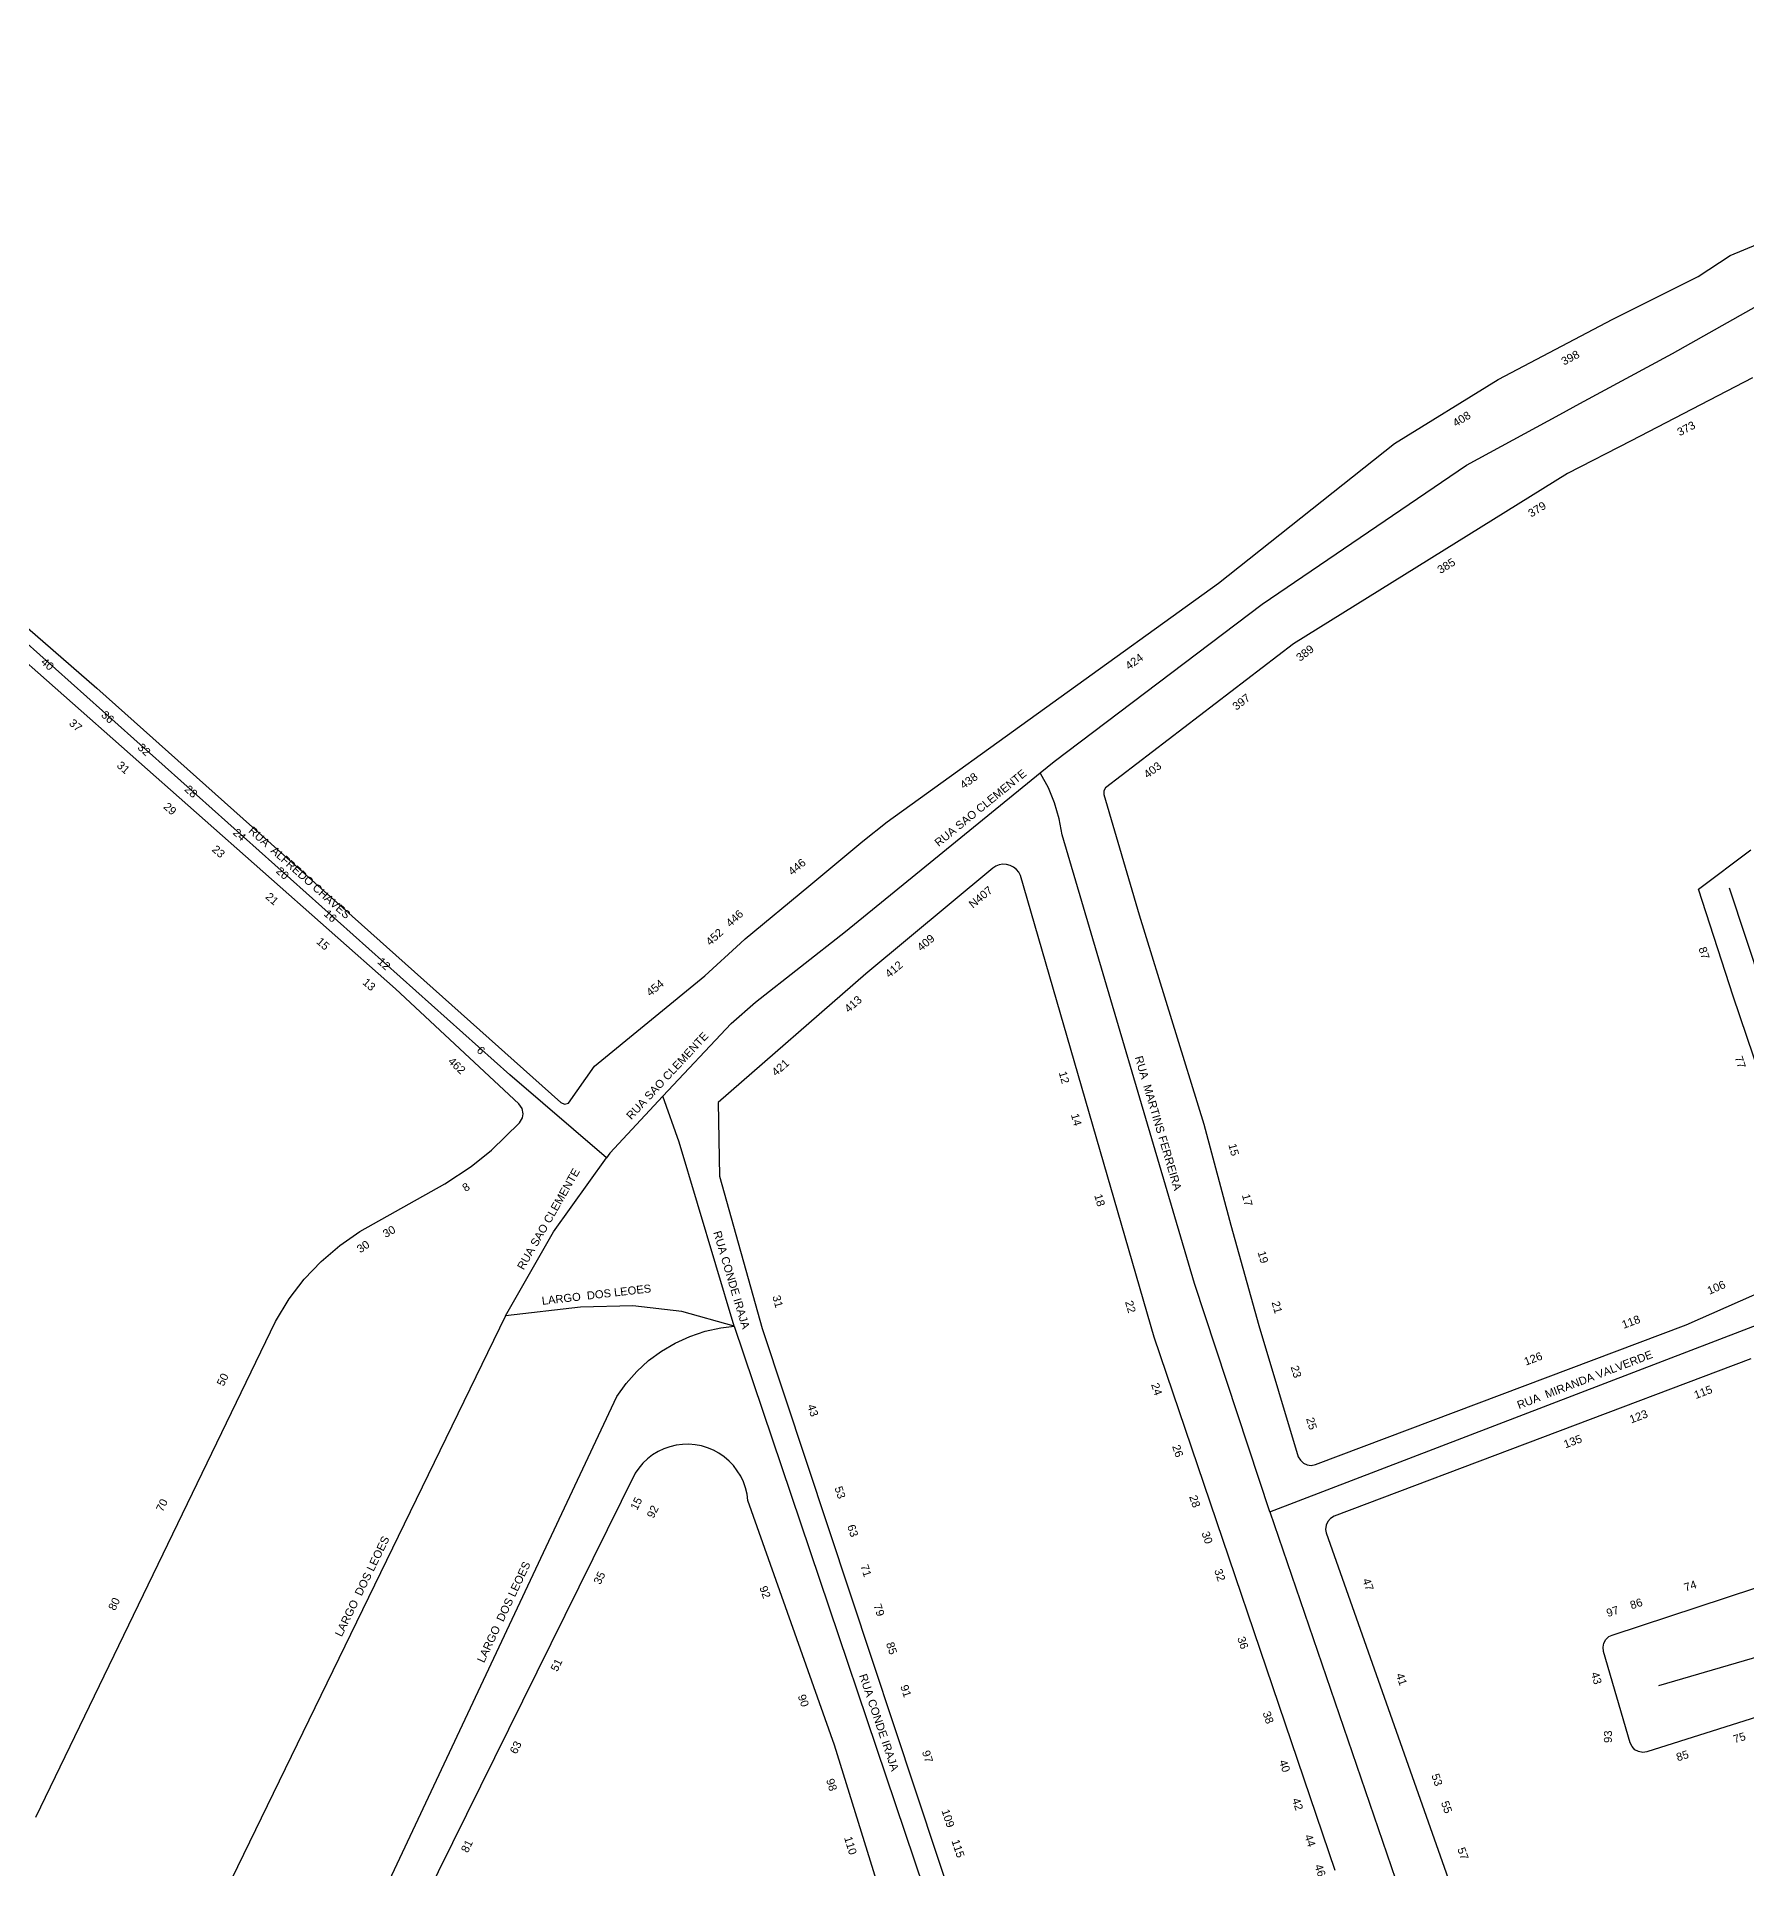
# Model space of a CAD drawing. Header units: millimetres. Extents: x 617751 to 636088, y 68402 to 77988.
# Drawn here: x 628456 to 628712.2, y 73303.8 to 73578.6 of the extents above; entities that cross this region are included whole.
import ezdxf

# ---------------------------------------------------------------- set-up
doc = ezdxf.new("R2010")
doc.units = ezdxf.units.MM
doc.header["$LTSCALE"] = 3
doc.header["$MEASUREMENT"] = 0
for name, color, linetype in [('ALINHAMENTO PREDIAL', 120, 'Continuous'), ('NOME LOGRADOURO', 252, 'Continuous'), ('NUMERAÇÃO', 7, 'Continuous')]:
    doc.layers.add(name, color=color, linetype=linetype)
doc.styles.get("Standard").update_dxf_attribs({"font": 'arial.ttf'})

msp = doc.modelspace()

# ---------------------------------------------------------------- linework, layer by layer
at = {"layer": 'ALINHAMENTO PREDIAL'}
for points in [[(628387.92, 73547.9), (628465, 73480.85), (628534.53, 73418.71), (628535.1, 73418.48), (628535.7, 73418.63), (628539.56, 73424.17), (628556.13, 73437.68), (628561.45, 73442.59), (628562.17, 73443.26), (628571.69, 73451.16), (628579.8, 73457.89), (628583.47, 73460.81), (628633.11, 73496.61), (628659.51, 73517.52), (628675.02, 73527.13), (628692.21, 73536.19), (628705.04, 73542.6), (628709.82, 73545.73), (628713.91, 73547.41)], [(628387.92, 73547.9), (628465, 73480.85), (628534.53, 73418.71), (628535.1, 73418.48), (628535.7, 73418.63), (628539.56, 73424.17), (628556.13, 73437.68), (628561.45, 73442.59), (628562.17, 73443.26), (628571.69, 73451.16), (628579.8, 73457.89), (628583.47, 73460.81), (628633.11, 73496.61), (628659.51, 73517.52), (628675.02, 73527.13), (628692.21, 73536.19), (628705.04, 73542.6), (628709.82, 73545.73), (628713.91, 73547.41)], [(628387.92, 73547.9), (628465, 73480.85), (628534.53, 73418.71), (628535.1, 73418.48), (628535.7, 73418.63), (628539.56, 73424.17), (628556.13, 73437.68), (628561.45, 73442.59), (628562.17, 73443.26), (628571.69, 73451.16), (628579.8, 73457.89), (628583.47, 73460.81), (628633.11, 73496.61), (628659.51, 73517.52), (628675.02, 73527.13), (628692.21, 73536.19), (628705.04, 73542.6), (628709.82, 73545.73), (628713.91, 73547.41)], [(628387.92, 73547.9), (628465, 73480.85), (628534.53, 73418.71), (628535.1, 73418.48), (628535.7, 73418.63), (628539.56, 73424.17), (628556.13, 73437.68), (628561.45, 73442.59), (628562.17, 73443.26), (628571.69, 73451.16), (628579.8, 73457.89), (628583.47, 73460.81), (628633.11, 73496.61), (628659.51, 73517.52), (628675.02, 73527.13), (628692.21, 73536.19), (628705.04, 73542.6), (628709.82, 73545.73), (628713.91, 73547.41)], [(628387.92, 73547.9), (628465, 73480.85), (628534.53, 73418.71), (628535.1, 73418.48), (628535.7, 73418.63), (628539.56, 73424.17), (628556.13, 73437.68), (628561.45, 73442.59), (628562.17, 73443.26), (628571.69, 73451.16), (628579.8, 73457.89), (628583.47, 73460.81), (628633.11, 73496.61), (628659.51, 73517.52), (628675.02, 73527.13), (628692.21, 73536.19), (628705.04, 73542.6), (628709.82, 73545.73), (628713.91, 73547.41)], [(628387.92, 73547.9), (628465, 73480.85), (628534.53, 73418.71), (628535.1, 73418.48), (628535.7, 73418.63), (628539.56, 73424.17), (628556.13, 73437.68), (628561.45, 73442.59), (628562.17, 73443.26), (628571.69, 73451.16), (628579.8, 73457.89), (628583.47, 73460.81), (628633.11, 73496.61), (628659.51, 73517.52), (628675.02, 73527.13), (628692.21, 73536.19), (628705.04, 73542.6), (628709.82, 73545.73), (628713.91, 73547.41)], [(628387.92, 73547.9), (628465, 73480.85), (628534.53, 73418.71), (628535.1, 73418.48), (628535.7, 73418.63), (628539.56, 73424.17), (628556.13, 73437.68), (628561.45, 73442.59), (628562.17, 73443.26), (628571.69, 73451.16), (628579.8, 73457.89), (628583.47, 73460.81), (628633.11, 73496.61), (628659.51, 73517.52), (628675.02, 73527.13), (628692.21, 73536.19), (628705.04, 73542.6), (628709.82, 73545.73), (628713.91, 73547.41)], [(628387.92, 73547.9), (628465, 73480.85), (628534.53, 73418.71), (628535.1, 73418.48), (628535.7, 73418.63), (628539.56, 73424.17), (628556.13, 73437.68), (628561.45, 73442.59), (628562.17, 73443.26), (628571.69, 73451.16), (628579.8, 73457.89), (628583.47, 73460.81), (628633.11, 73496.61), (628659.51, 73517.52), (628675.02, 73527.13), (628692.21, 73536.19), (628705.04, 73542.6), (628709.82, 73545.73), (628713.91, 73547.41)], [(628713.19, 73527.4), (628694.99, 73517.93), (628685.46, 73513.06), (628644.37, 73487.5), (628616.17, 73465.88), (628615.91, 73465.44), (628615.92, 73464.89), (628621.21, 73446.83), (628630.92, 73415.45), (628634.97, 73400.33), (628639.18, 73385.28), (628645.08, 73365.59), (628645.39, 73365.05), (628645.84, 73364.62), (628646.41, 73364.36), (628647.03, 73364.29), (628647.65, 73364.41), (628703.22, 73385.35), (628723.38, 73394.24)], [(628455.81, 73311.51), (628491.77, 73385.87), (628493.83, 73389.28), (628496.06, 73392.21), (628498.59, 73394.88), (628501.39, 73397.28), (628504.42, 73399.38), (628517.13, 73406.51), (628521.11, 73409.12), (628524.13, 73411.58), (628528.35, 73415.68), (628528.78, 73416.39), (628528.89, 73417.01), (628528.73, 73417.82), (628528.25, 73418.5), (628509.76, 73435.77), (628450.02, 73488.55)], [(628455.81, 73311.51), (628491.77, 73385.87), (628493.83, 73389.28), (628496.06, 73392.21), (628498.59, 73394.88), (628501.39, 73397.28), (628504.42, 73399.38), (628517.13, 73406.51), (628521.11, 73409.12), (628524.13, 73411.58), (628528.35, 73415.68), (628528.78, 73416.39), (628528.89, 73417.01), (628528.73, 73417.82), (628528.25, 73418.5), (628509.76, 73435.77), (628450.02, 73488.55)], [(628455.81, 73311.51), (628491.77, 73385.87), (628493.83, 73389.28), (628496.06, 73392.21), (628498.59, 73394.88), (628501.39, 73397.28), (628504.42, 73399.38), (628517.13, 73406.51), (628521.11, 73409.12), (628524.13, 73411.58), (628528.35, 73415.68), (628528.78, 73416.39), (628528.89, 73417.01), (628528.73, 73417.82), (628528.25, 73418.5), (628509.76, 73435.77), (628450.02, 73488.55)], [(628455.81, 73311.51), (628491.77, 73385.87), (628493.83, 73389.28), (628496.06, 73392.21), (628498.59, 73394.88), (628501.39, 73397.28), (628504.42, 73399.38), (628517.13, 73406.51), (628521.11, 73409.12), (628524.13, 73411.58), (628528.35, 73415.68), (628528.78, 73416.39), (628528.89, 73417.01), (628528.73, 73417.82), (628528.25, 73418.5), (628509.76, 73435.77), (628450.02, 73488.55)], [(628455.81, 73311.51), (628491.77, 73385.87), (628493.83, 73389.28), (628496.06, 73392.21), (628498.59, 73394.88), (628501.39, 73397.28), (628504.42, 73399.38), (628517.13, 73406.51), (628521.11, 73409.12), (628524.13, 73411.58), (628528.35, 73415.68), (628528.78, 73416.39), (628528.89, 73417.01), (628528.73, 73417.82), (628528.25, 73418.5), (628509.76, 73435.77), (628450.02, 73488.55)], [(628455.81, 73311.51), (628491.77, 73385.87), (628493.83, 73389.28), (628496.06, 73392.21), (628498.59, 73394.88), (628501.39, 73397.28), (628504.42, 73399.38), (628517.13, 73406.51), (628521.11, 73409.12), (628524.13, 73411.58), (628528.35, 73415.68), (628528.78, 73416.39), (628528.89, 73417.01), (628528.73, 73417.82), (628528.25, 73418.5), (628509.76, 73435.77), (628450.02, 73488.55)], [(628455.81, 73311.51), (628491.77, 73385.87), (628493.83, 73389.28), (628496.06, 73392.21), (628498.59, 73394.88), (628501.39, 73397.28), (628504.42, 73399.38), (628517.13, 73406.51), (628521.11, 73409.12), (628524.13, 73411.58), (628528.35, 73415.68), (628528.78, 73416.39), (628528.89, 73417.01), (628528.73, 73417.82), (628528.25, 73418.5), (628509.76, 73435.77), (628450.02, 73488.55)], [(628455.81, 73311.51), (628491.77, 73385.87), (628493.83, 73389.28), (628496.06, 73392.21), (628498.59, 73394.88), (628501.39, 73397.28), (628504.42, 73399.38), (628517.13, 73406.51), (628521.11, 73409.12), (628524.13, 73411.58), (628528.35, 73415.68), (628528.78, 73416.39), (628528.89, 73417.01), (628528.73, 73417.82), (628528.25, 73418.5), (628509.76, 73435.77), (628450.02, 73488.55)], [(628705.07, 73450.7), (628712.91, 73456.61)], [(628650.63, 73303.55), (628623.49, 73383.53), (628603.44, 73452.75), (628603.19, 73453.25), (628602.83, 73453.67), (628602.4, 73454.02), (628601.9, 73454.27), (628601.36, 73454.41), (628600.81, 73454.43), (628600.26, 73454.34), (628599.74, 73454.14), (628599.28, 73453.83), (628580.23, 73437.98), (628558.14, 73418.69), (628558.31, 73407.65), (628564.72, 73384.82), (628600.93, 73275.51)], [(628650.63, 73303.55), (628623.49, 73383.53), (628603.44, 73452.75), (628603.19, 73453.25), (628602.83, 73453.67), (628602.4, 73454.02), (628601.9, 73454.27), (628601.36, 73454.41), (628600.81, 73454.43), (628600.26, 73454.34), (628599.74, 73454.14), (628599.28, 73453.83), (628580.23, 73437.98), (628558.14, 73418.69), (628558.31, 73407.65), (628564.72, 73384.82), (628600.93, 73275.51)], [(628723.59, 73395.24), (628710.28, 73434.64), (628705.07, 73450.7)], [(628712.9, 73380.28), (628650.47, 73356.65), (628649.92, 73356.34), (628649.5, 73355.88), (628649.24, 73355.31), (628649.18, 73354.68), (628649.28, 73354.15)], [(628583.2, 73297.66), (628575.55, 73322.31), (628562.57, 73359.03), (628562.45, 73359.98), (628562.22, 73360.91), (628561.9, 73361.81), (628561.49, 73362.67), (628560.99, 73363.49), (628560.41, 73364.25), (628559.75, 73364.94), (628559.03, 73365.57), (628558.24, 73366.11), (628557.4, 73366.56), (628556.52, 73366.93), (628555.6, 73367.2), (628554.66, 73367.38), (628553.7, 73367.45), (628552.75, 73367.43), (628551.8, 73367.31), (628550.87, 73367.08), (628549.97, 73366.77), (628549.1, 73366.35), (628548.29, 73365.85), (628547.53, 73365.27), (628546.83, 73364.61), (628546.21, 73363.89), (628545.67, 73363.1), (628501.39, 73273.47)], [(628583.2, 73297.66), (628575.55, 73322.31), (628562.57, 73359.03), (628562.45, 73359.98), (628562.22, 73360.91), (628561.9, 73361.81), (628561.49, 73362.67), (628560.99, 73363.49), (628560.41, 73364.25), (628559.75, 73364.94), (628559.03, 73365.57), (628558.24, 73366.11), (628557.4, 73366.56), (628556.52, 73366.93), (628555.6, 73367.2), (628554.66, 73367.38), (628553.7, 73367.45), (628552.75, 73367.43), (628551.8, 73367.31), (628550.87, 73367.08), (628549.97, 73366.77), (628549.1, 73366.35), (628548.29, 73365.85), (628547.53, 73365.27), (628546.83, 73364.61), (628546.21, 73363.89), (628545.67, 73363.1), (628501.39, 73273.47)], [(628649.28, 73354.15), (628688.76, 73242.12), (628706.92, 73190.62), (628719.43, 73158.54)], [(628781.37, 73347.9), (628697.34, 73321.32), (628696.72, 73321.23), (628696.1, 73321.35), (628695.55, 73321.64), (628695.12, 73322.1), (628694.85, 73322.67), (628690.85, 73336.39), (628690.77, 73337.01), (628690.89, 73337.62), (628691.19, 73338.17), (628691.65, 73338.6), (628692.14, 73338.84), (628739.31, 73354.39)]]:
    msp.add_lwpolyline(points, dxfattribs=at)
at = {"layer": 'NOME LOGRADOURO'}
for points in [[(628606.41, 73468.15), (628608.49, 73469.84), (628639.66, 73493.46), (628670.32, 73514.31), (628684.3, 73521.9), (628687.3, 73523.53), (628701.16, 73531.06), (628732.21, 73548.52), (628783.05, 73575.55), (628788.75, 73578.56)], [(628541.39, 73410.43), (628526.9, 73422.87), (628446.99, 73494.26)], [(628541.39, 73410.43), (628526.9, 73422.87), (628446.99, 73494.26)], [(628549.8, 73419.64), (628560.06, 73430.54), (628563.73, 73433.77), (628577.19, 73444.33), (628606.41, 73468.15)], [(628549.8, 73419.64), (628560.06, 73430.54), (628563.73, 73433.77), (628577.19, 73444.33), (628606.41, 73468.15)], [(628640.8, 73357.3), (628629.5, 73391.58), (628609.69, 73458.85), (628609.25, 73461.27), (628608.56, 73463.63), (628607.63, 73465.9), (628606.46, 73468.07)], [(628729.46, 73391.21), (628709.72, 73450.84)], [(628729.46, 73391.21), (628709.72, 73450.84)], [(628549.8, 73419.64), (628541.86, 73411.09), (628541.39, 73410.43)], [(628549.8, 73419.64), (628541.86, 73411.09), (628541.39, 73410.43)], [(628560.54, 73385.15), (628552.28, 73412.76), (628549.8, 73419.64)], [(628560.54, 73385.15), (628552.28, 73412.76), (628549.8, 73419.64)], [(628526.23, 73386.71), (628533.41, 73399.31), (628541.39, 73410.43)], [(628526.23, 73386.71), (628533.41, 73399.31), (628541.39, 73410.43)], [(628640.8, 73357.3), (628716.23, 73386.27), (628729.46, 73391.21)], [(628640.8, 73357.3), (628716.23, 73386.27), (628729.46, 73391.21)], [(628526.23, 73386.71), (628478.93, 73289.38)], [(628526.23, 73386.71), (628478.93, 73289.38)], [(628560.54, 73385.15), (628552.65, 73387.35), (628545.3, 73388.21), (628537.5, 73388.02), (628526.23, 73386.71)], [(628560.54, 73385.15), (628552.65, 73387.35), (628545.3, 73388.21), (628537.5, 73388.02), (628526.23, 73386.71)], [(628498.11, 73279.74), (628504.9, 73293.7), (628542.92, 73374.62), (628544.32, 73376.57), (628545.91, 73378.37), (628547.68, 73379.99), (628549.62, 73381.42), (628551.69, 73382.63), (628553.87, 73383.63), (628556.15, 73384.39), (628558.5, 73384.9), (628560.54, 73385.15)], [(628498.11, 73279.74), (628504.9, 73293.7), (628542.92, 73374.62), (628544.32, 73376.57), (628545.91, 73378.37), (628547.68, 73379.99), (628549.62, 73381.42), (628551.69, 73382.63), (628553.87, 73383.63), (628556.15, 73384.39), (628558.5, 73384.9), (628560.54, 73385.15)], [(628560.54, 73385.15), (628596.02, 73279.78), (628617.89, 73215.11)], [(628560.54, 73385.15), (628596.02, 73279.78), (628617.89, 73215.11)], [(628640.8, 73357.3), (628681.72, 73237.66)], [(628748.07, 73345.54), (628699.07, 73331.2)], [(628748.07, 73345.54), (628699.07, 73331.2)]]:
    msp.add_lwpolyline(points, dxfattribs=at)

# ---------------------------------------------------------------- texts
for s, rotation, p in [('RUA SAO CLEMENTE', 39.1867, (628591.17, 73457.01)), ('RUA SAO CLEMENTE', 39.1867, (628591.17, 73457.01)), ('RUA  ALFREDO CHAVES', 318.223, (628487.61, 73459.31)), ('RUA  ALFREDO CHAVES', 318.223, (628487.61, 73459.31)), ('RUA SAO CLEMENTE', 47.1398, (628545.1, 73416.04)), ('RUA SAO CLEMENTE', 47.1398, (628545.1, 73416.04)), ('RUA  MARTINS FERREIRA', 286.4101, (628620.56, 73425.49)), ('RUA SAO CLEMENTE', 60.32, (628528.95, 73393.5)), ('RUA SAO CLEMENTE', 60.32, (628528.95, 73393.5)), ('RUA CONDE IRAJA', 286.6554, (628557.37, 73399.24)), ('RUA CONDE IRAJA', 286.6554, (628557.37, 73399.24)), ('LARGO  DOS LEOES', 6.6333, (628531.75, 73388.35)), ('LARGO  DOS LEOES', 6.6333, (628531.75, 73388.35)), ('RUA  MIRANDA VALVERDE', 21.01, (628678.16, 73372.71)), ('RUA  MIRANDA VALVERDE', 21.01, (628678.16, 73372.71)), ('LARGO  DOS LEOES', 64.0814, (628501.68, 73338.48)), ('LARGO  DOS LEOES', 64.0814, (628501.68, 73338.48)), ('LARGO  DOS LEOES', 64.8337, (628523.01, 73334.58)), ('LARGO  DOS LEOES', 64.8337, (628523.01, 73334.58)), ('RUA CONDE IRAJA', 288.6093, (628579.23, 73332.78)), ('RUA CONDE IRAJA', 288.6093, (628579.23, 73332.78))]:
    msp.add_text(s, height=1.2, rotation=rotation, dxfattribs=at).set_placement(p)
at = {"layer": 'NUMERAÇÃO'}
for s, rotation, p in [('398', 27.8056, (628684.9, 73529.22)), ('408', 31.7985, (628668.7, 73519.97)), ('373', 27.5005, (628702.26, 73518.61)), ('379', 31.908, (628680, 73506.42)), ('385', 31.908, (628666.39, 73497.95)), ('385', 31.908, (628666.39, 73497.95)), ('40', 318.9082, (628456.49, 73484.62)), ('40', 318.9082, (628456.49, 73484.62)), ('424', 35.8195, (628619.7, 73483.54)), ('389', 37.4956, (628645.34, 73484.78)), ('397', 37.4956, (628635.79, 73477.45)), ('36', 318.1921, (628465.52, 73476.69)), ('36', 318.1921, (628465.52, 73476.69)), ('37', 318.5192, (628460.7, 73475.45)), ('37', 318.5192, (628460.7, 73475.45)), ('32', 318.1921, (628470.98, 73471.81)), ('32', 318.1921, (628470.98, 73471.81)), ('31', 318.5192, (628467.86, 73469.11)), ('31', 318.5192, (628467.86, 73469.11)), ('403', 37.4956, (628622.48, 73467.25)), ('28', 318.1921, (628478.02, 73465.53)), ('28', 318.1921, (628478.02, 73465.53)), ('438', 35.8195, (628594.91, 73465.66)), ('29', 318.5192, (628474.86, 73462.93)), ('29', 318.5192, (628474.86, 73462.93)), ('24', 318.1921, (628485.27, 73459.04)), ('24', 318.1921, (628485.27, 73459.04)), ('23', 318.5192, (628482.13, 73456.51)), ('23', 318.5192, (628482.13, 73456.51)), ('446', 39.7156, (628569.23, 73452.69)), ('446', 39.7156, (628569.23, 73452.69)), ('20', 318.1921, (628491.73, 73453.27)), ('20', 318.1921, (628491.73, 73453.27)), ('21', 318.5192, (628490.16, 73449.42)), ('21', 318.5192, (628490.16, 73449.42)), ('N407', 39.7813, (628596.3, 73447.77)), ('16', 318.1921, (628498.9, 73446.86)), ('16', 318.1921, (628498.9, 73446.86)), ('446', 42.7547, (628559.95, 73444.94)), ('446', 42.7547, (628559.95, 73444.94)), ('452', 42.7547, (628556.93, 73442.15)), ('452', 42.7547, (628556.93, 73442.15)), ('409', 39.7813, (628588.55, 73441.32)), ('409', 39.7813, (628588.55, 73441.32)), ('15', 318.5192, (628497.79, 73442.68)), ('15', 318.5192, (628497.79, 73442.68)), ('87', 287.9362, (628705.06, 73441.82)), ('12', 318.1921, (628506.94, 73439.68)), ('12', 318.1921, (628506.94, 73439.68)), ('412', 39.7813, (628583.76, 73437.34)), ('412', 39.7813, (628583.76, 73437.34)), ('13', 318.5192, (628504.7, 73436.57)), ('13', 318.5192, (628504.7, 73436.57)), ('454', 39.2112, (628547.94, 73434.55)), ('454', 39.2112, (628547.94, 73434.55)), ('413', 41.135, (628577.68, 73432.1)), ('413', 41.135, (628577.68, 73432.1)), ('462', 316.9365, (628517.52, 73424.75)), ('462', 316.9365, (628517.52, 73424.75)), ('6', 318.1921, (628521.81, 73426.39)), ('6', 318.1921, (628521.81, 73426.39)), ('421', 41.135, (628566.78, 73422.59)), ('421', 41.135, (628566.78, 73422.59)), ('77', 288.6297, (628710.48, 73425.46)), ('12', 286.1049, (628609.15, 73423.2)), ('14', 286.1049, (628610.98, 73416.87)), ('15', 284.957, (628634.59, 73412.38)), ('8', 33.2727, (628520.25, 73405.26)), ('8', 33.2727, (628520.25, 73405.26)), ('18', 286.1049, (628614.48, 73404.79)), ('17', 284.957, (628636.62, 73404.82)), ('30', 29.3063, (628508.26, 73398.37)), ('30', 29.3063, (628508.26, 73398.37)), ('30', 34.7421, (628504.47, 73396.07)), ('30', 34.7421, (628504.47, 73396.07)), ('19', 285.5904, (628638.97, 73396.26)), ('106', 23.5897, (628706.7, 73389.86)), ('31', 285.6446, (628566.23, 73389.61)), ('31', 285.6446, (628566.23, 73389.61)), ('22', 286.1049, (628619.1, 73388.8)), ('21', 285.5904, (628641.07, 73388.73)), ('118', 20.658, (628693.85, 73384.75)), ('126', 20.658, (628679.19, 73379.23)), ('50', 64.2245, (628483.97, 73376.05)), ('50', 64.2245, (628483.97, 73376.05)), ('23', 286.6326, (628643.92, 73379.06)), ('24', 288.7077, (628623, 73376.41)), ('115', 20.7423, (628704.67, 73374.22)), ('43', 288.2925, (628571.46, 73373.23)), ('43', 288.2925, (628571.46, 73373.23)), ('123', 20.7423, (628694.99, 73370.56)), ('25', 286.6326, (628646.24, 73371.29)), ('26', 288.7077, (628626.15, 73367.14)), ('135', 20.7423, (628685.13, 73366.82)), ('70', 64.2245, (628474.86, 73357.21)), ('70', 64.2245, (628474.86, 73357.21)), ('15', 63.7394, (628545.96, 73357.46)), ('15', 63.7394, (628545.96, 73357.46)), ('53', 288.2925, (628575.54, 73360.92)), ('53', 288.2925, (628575.54, 73360.92)), ('28', 288.7077, (628628.71, 73359.59)), ('92', 63.7394, (628548.42, 73356.24)), ('92', 63.7394, (628548.42, 73356.24)), ('63', 288.2925, (628577.44, 73355.18)), ('63', 288.2925, (628577.44, 73355.18)), ('30', 288.7077, (628630.56, 73354.15)), ('35', 63.7394, (628540.44, 73346.3)), ('35', 63.7394, (628540.44, 73346.3)), ('71', 288.2925, (628579.42, 73349.2)), ('71', 288.2925, (628579.42, 73349.2)), ('32', 288.7077, (628632.46, 73348.54)), ('92', 289.432, (628564.28, 73345.96)), ('92', 289.432, (628564.28, 73345.96)), ('47', 289.3784, (628654.68, 73347.1)), ('74', 18.2464, (628703.14, 73345.36)), ('80', 64.2245, (628467.7, 73342.4)), ('80', 64.2245, (628467.7, 73342.4)), ('79', 288.2925, (628581.38, 73343.29)), ('79', 288.2925, (628581.38, 73343.29)), ('97', 18.2464, (628691.49, 73341.52)), ('86', 18.2464, (628695.04, 73342.69)), ('85', 288.2925, (628583.27, 73337.56)), ('85', 288.2925, (628583.27, 73337.56)), ('36', 288.7077, (628635.91, 73338.37)), ('51', 63.7394, (628534, 73333.25)), ('51', 63.7394, (628534, 73333.25)), ('91', 288.2925, (628585.4, 73331.15)), ('91', 288.2925, (628585.4, 73331.15)), ('41', 289.3784, (628659.69, 73332.89)), ('43', 286.2164, (628688.94, 73333.11)), ('90', 289.432, (628570.03, 73329.69)), ('90', 289.432, (628570.03, 73329.69)), ('38', 288.7077, (628639.71, 73327.17)), ('63', 63.7394, (628527.88, 73320.88)), ('63', 63.7394, (628527.88, 73320.88)), ('93', 90, (628692.1, 73322.66)), ('75', 17.5621, (628710.5, 73322.59)), ('97', 288.2925, (628588.65, 73321.32)), ('97', 288.2925, (628588.65, 73321.32)), ('40', 288.7077, (628642.18, 73319.9)), ('85', 17.5621, (628701.96, 73319.89)), ('98', 287.2046, (628574.29, 73317.1)), ('98', 287.2046, (628574.29, 73317.1)), ('53', 289.3784, (628665.01, 73317.81)), ('109', 288.2925, (628591.58, 73312.5)), ('109', 288.2925, (628591.58, 73312.5)), ('42', 288.7077, (628644.12, 73314.17)), ('55', 289.3784, (628666.45, 73313.71)), ('81', 63.7394, (628520.57, 73306.08)), ('81', 63.7394, (628520.57, 73306.08)), ('110', 287.2046, (628576.98, 73308.44)), ('110', 287.2046, (628576.98, 73308.44)), ('115', 288.2925, (628593.08, 73307.97)), ('115', 288.2925, (628593.08, 73307.97)), ('44', 288.7077, (628645.98, 73308.71)), ('57', 289.3784, (628668.9, 73306.75)), ('46', 288.7077, (628647.5, 73304.24))]:
    msp.add_text(s, height=1.2, rotation=rotation, dxfattribs=at).set_placement(p)

doc.saveas('drawing.dxf')
